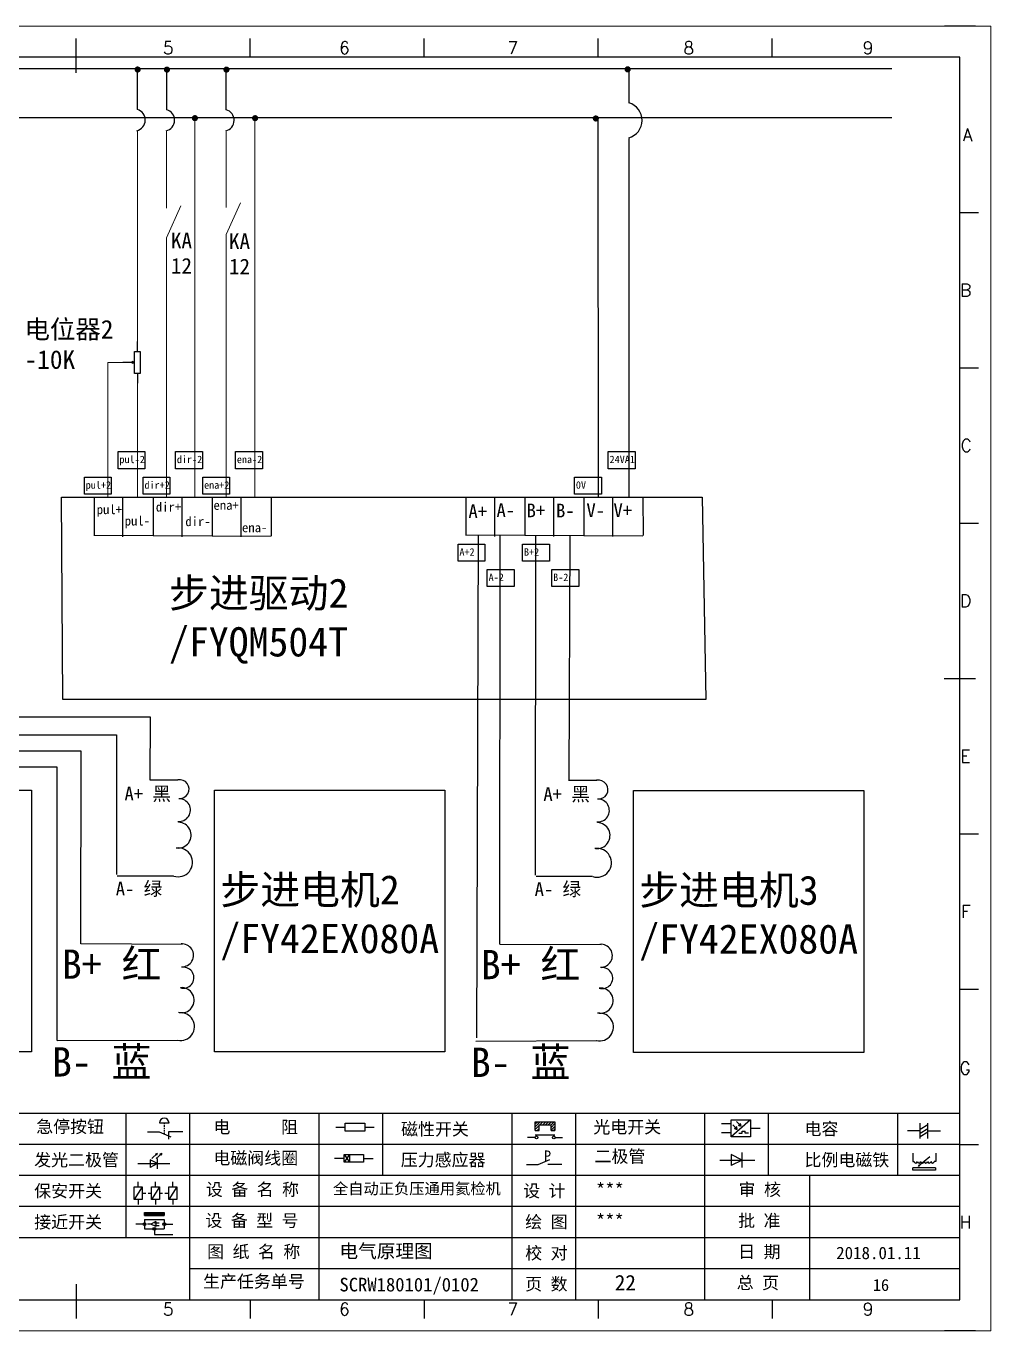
# Model space of a CAD drawing. Header units: millimetres. Extents: x 946 to 4507, y -1073 to 3239.
# Drawn here: x 2445.3 to 2600.6, y -958.5 to -748.5 of the extents above; entities that cross this region are included whole.
import ezdxf
from ezdxf.enums import TextEntityAlignment as Align

# ---------------------------------------------------------------- set-up
doc = ezdxf.new("R2010")
doc.units = ezdxf.units.MM
doc.layers.add('1', color=3, linetype='Continuous', lineweight=20)
doc.layers.add('AE_BOR', color=1, linetype='Continuous')
doc.styles.get("Standard").update_dxf_attribs({"font": ''})
doc.styles.add('WD', font='romans.shx', dxfattribs={"bigfont": 'gbcbig.shx'})
doc.styles.add('样式 2', font='')
doc.styles.add('汉字', font='')
doc.styles.get('Standard').set_extended_font_data('SimSun')
doc.styles.get('样式 2').set_extended_font_data('NSimSun')
doc.styles.get('汉字').set_extended_font_data('新宋体')

# ---------------------------------------------------------------- blocks, each defined once
blk = doc.blocks.new('磁性开关')
at = {"linetype": 'ByBlock'}
h = blk.add_hatch(dxfattribs=at)
h.set_pattern_fill('ANSI31', color=256, scale=0.1, style=0)
h.paths.add_polyline_path([(-1907.69, -775.29), (-1910.88, -775.29), (-1910.88, -776.69), (-1910.25, -776.69), (-1910.25, -775.79), (-1908.31, -775.79), (-1908.31, -776.69), (-1907.69, -776.69)])
for p, q in [((-1910.88, -776.69), (-1910.88, -775.29)), ((-1910.88, -775.29), (-1907.69, -775.29)), ((-1910.88, -776.69), (-1910.25, -776.69)), ((-1910.25, -776.69), (-1910.25, -775.79)), ((-1910.25, -775.79), (-1908.31, -775.79)), ((-1908.31, -776.69), (-1908.31, -775.79)), ((-1908.31, -776.69), (-1907.69, -776.69)), ((-1907.69, -775.29), (-1907.69, -776.69)), ((-1910.91, -777.81), (-1912.09, -777.81)), ((-1910.88, -777.39), (-1907.69, -777.39)), ((-1907.66, -777.81), (-1906.48, -777.81))]:
    blk.add_line(p, q, dxfattribs=at)
for centre in [(-1910.68, -777.81), (-1907.88, -777.81)]:
    blk.add_circle(centre, 0.225, dxfattribs=at)
blk = doc.blocks.new('光电开关')
at = {"linetype": 'ByBlock'}
h = blk.add_hatch(dxfattribs=at)
h.set_pattern_fill('ANSI31', color=256, scale=0.01, style=0)
h.set_pattern_definition([(45, (0.172267, 0), (-0.0224506403, 0.0224506403), [])])
h.paths.add_polyline_path([(-1882.44, -776.34), (-1882.5, -775.91), (-1882.68, -776.07)])
h.paths.add_polyline_path([(-1882.44, -776.34), (-1882.68, -776.07), (-1882.86, -776.23)])
h.paths.add_polyline_path([(-1883.11, -776.45), (-1883.29, -776.61), (-1883.05, -776.88)])
h.paths.add_polyline_path([(-1883.29, -776.61), (-1883.47, -776.77), (-1883.05, -776.88)])
for p, q in [((-1884.01, -775.96), (-1885.56, -775.96)), ((-1880.91, -775.3), (-1884.01, -778.05)), ((-1883.75, -776.09), (-1883.05, -776.88)), ((-1883.11, -776.45), (-1883.47, -776.77)), ((-1883.05, -776.88), (-1883.47, -776.77)), ((-1883.14, -775.55), (-1882.44, -776.34)), ((-1883.05, -776.88), (-1883.11, -776.45)), ((-1882.5, -775.91), (-1882.86, -776.23)), ((-1882.44, -776.34), (-1882.86, -776.23)), ((-1882.44, -776.34), (-1882.5, -775.91)), ((-1879.37, -776.67), (-1880.91, -776.67)), ((-1884.01, -777.39), (-1885.56, -777.39)), ((-1882.78, -777.47), (-1882.23, -777.47)), ((-1882.23, -777.47), (-1882.23, -777.14)), ((-1882.23, -777.14), (-1881.78, -777.14)), ((-1881.78, -777.47), (-1881.78, -777.14)), ((-1881.23, -777.47), (-1881.78, -777.47))]:
    blk.add_line(p, q, dxfattribs=at)
blk.add_lwpolyline([(-1884.01, -775.3), (-1880.91, -775.3), (-1880.91, -778.05), (-1884.01, -778.05)], close=True, dxfattribs=at)
blk = doc.blocks.new('电磁阀线圈')
at = {"linetype": 'ByBlock'}
for p, q in [((-1854.61, -796.54), (-1856.17, -796.54)), ((-1854.61, -795.92), (-1853.75, -797.16)), ((-1853.75, -795.92), (-1854.61, -797.16)), ((-1853.75, -795.92), (-1853.75, -797.16)), ((-1851.53, -796.54), (-1849.97, -796.54))]:
    blk.add_line(p, q, dxfattribs=at)
blk.add_lwpolyline([(-1854.61, -795.92), (-1851.53, -795.92), (-1851.53, -797.16), (-1854.61, -797.16)], close=True, dxfattribs=at)
blk = doc.blocks.new('压力感应器')
at = {"linetype": 'ByBlock'}
for p, q in [((-1815.59, -777.73), (-1813.71, -776.93)), ((-1817.44, -777.73), (-1815.59, -777.73)), ((-1811.78, -777.73), (-1814.05, -777.73))]:
    blk.add_line(p, q, dxfattribs=at)
at = {"linetype": 'ByBlock', "insert": (-1814.65, -775.48), "char_height": 1.68, "width": 1.2242, "attachment_point": 1}
blk.add_mtext('{\\fNSimSun|b0|i0|c134|p49;P}', dxfattribs=at)
blk = doc.blocks.new('二极管')
at = {"linetype": 'ByBlock'}
for p, q in [((-1787.52, -776.77), (-1781.92, -776.77)), ((-1783.97, -776.77), (-1785.69, -775.9)), ((-1785.69, -775.9), (-1785.69, -777.65)), ((-1783.97, -776.77), (-1785.69, -777.65)), ((-1783.97, -777.99), (-1783.97, -775.56))]:
    blk.add_line(p, q, dxfattribs=at)
blk = doc.blocks.new('电容')
at = {"linetype": 'ByBlock'}
for p, q in [((-1756.08, -782.99), (-1756.08, -780.56)), ((-1754.86, -780.79), (-1756.08, -781.55)), ((-1754.86, -782.99), (-1754.86, -780.56)), ((-1756.08, -781.77), (-1758.13, -781.77)), ((-1754.86, -781.44), (-1756.08, -782.2)), ((-1754.86, -781.99), (-1756.08, -782.75)), ((-1754.86, -781.77), (-1752.81, -781.77))]:
    blk.add_line(p, q, dxfattribs=at)
blk = doc.blocks.new('发光二极管')
at = {"linetype": 'ByBlock'}
for p, q in [((-1755.78, -785.92), (-1754.89, -785.14)), ((-1754.89, -785.14), (-1755.2, -785.22)), ((-1755.2, -785.22), (-1755.01, -785.43)), ((-1755.08, -785.92), (-1754.18, -785.14)), ((-1754.89, -785.14), (-1755.01, -785.43)), ((-1754.18, -785.14), (-1754.49, -785.22)), ((-1754.49, -785.22), (-1754.31, -785.43)), ((-1754.18, -785.14), (-1754.31, -785.43)), ((-1758.01, -786.77), (-1752.89, -786.77)), ((-1754.84, -786.77), (-1756.04, -786.16)), ((-1756.04, -786.16), (-1756.04, -787.39)), ((-1754.84, -786.77), (-1756.04, -787.39)), ((-1754.84, -787.63), (-1754.84, -785.92))]:
    blk.add_line(p, q, dxfattribs=at)
blk = doc.blocks.new('比例电磁阀')
at = {"linetype": 'ByBlock'}
for p, q in [((-1757.26, -775.38), (-1757.26, -776.71)), ((-1757.26, -776.71), (-1757.05, -776.71)), ((-1754.5, -775.98), (-1756.35, -777.44)), ((-1753.58, -776.71), (-1753.8, -776.71)), ((-1753.58, -775.38), (-1753.58, -776.71)), ((-1753.6, -777.73), (-1757.25, -777.73)), ((-1757.25, -778.13), (-1757.25, -777.73)), ((-1753.6, -778.13), (-1757.25, -778.13)), ((-1756.35, -777.44), (-1756.25, -777.25)), ((-1756.35, -777.44), (-1756.15, -777.38)), ((-1756.15, -777.38), (-1756.25, -777.25)), ((-1753.6, -777.73), (-1753.6, -778.13))]:
    blk.add_line(p, q, dxfattribs=at)
for centre in [(-1756.78, -776.71), (-1756.24, -776.71), (-1755.7, -776.71), (-1755.15, -776.71), (-1754.61, -776.71), (-1754.07, -776.71)]:
    blk.add_arc(centre, 0.271, 180, 0, dxfattribs=at)
blk = doc.blocks.new('保安开关')
at = {"linetype": 'ByBlock'}
for p, q in [((-1757.33, -790.79), (-1758.6, -792.81)), ((-1757.96, -790.79), (-1757.96, -789.97)), ((-1754.54, -790.79), (-1755.81, -792.81)), ((-1755.17, -790.79), (-1755.17, -789.97)), ((-1751.75, -790.79), (-1753.02, -792.81)), ((-1752.39, -790.79), (-1752.39, -789.97)), ((-1757.96, -792.81), (-1757.96, -793.62)), ((-1757.33, -791.8), (-1756.72, -791.8)), ((-1756.35, -791.8), (-1755.89, -791.8)), ((-1755.17, -792.81), (-1755.17, -793.62)), ((-1754.52, -791.8), (-1754.06, -791.8)), ((-1753.69, -791.8), (-1753.08, -791.8)), ((-1752.39, -792.81), (-1752.39, -793.62))]:
    blk.add_line(p, q, dxfattribs=at)
for points in [[(-1758.6, -790.79), (-1757.33, -790.79), (-1757.33, -792.81), (-1758.6, -792.81)], [(-1755.81, -790.79), (-1754.54, -790.79), (-1754.54, -792.81), (-1755.81, -792.81)], [(-1753.02, -790.79), (-1751.75, -790.79), (-1751.75, -792.81), (-1753.02, -792.81)]]:
    blk.add_lwpolyline(points, close=True, dxfattribs=at)
blk = doc.blocks.new('接近开关')
at = {"linetype": 'ByBlock'}
h = blk.add_hatch(dxfattribs=at)
h.set_pattern_fill('ANSI31', color=256, scale=0.01, style=0)
h.set_pattern_definition([(45, (-89.131516, -30.795668), (-0.0224506403, 0.0224506403), [])])
h.paths.add_polyline_path([(-1513.76, -1123.35), (-1513.76, -1122.85), (-1516.96, -1122.85), (-1516.96, -1123.35)])
for p, q in [((-1516.96, -1123.35), (-1516.96, -1122.85)), ((-1516.96, -1122.85), (-1513.76, -1122.85)), ((-1516.96, -1123.35), (-1513.76, -1123.35)), ((-1513.76, -1122.85), (-1513.76, -1123.35)), ((-1517.18, -1124.71), (-1518.36, -1124.71)), ((-1516.96, -1123.95), (-1513.76, -1123.95)), ((-1516.96, -1123.95), (-1516.96, -1125.47)), ((-1516.96, -1125.47), (-1513.76, -1125.47)), ((-1515.91, -1124.71), (-1516.45, -1124.71)), ((-1515.11, -1124.31), (-1515.91, -1124.71)), ((-1515.11, -1125.11), (-1515.91, -1124.71)), ((-1515.33, -1124.53), (-1515.17, -1124.53)), ((-1515.33, -1124.88), (-1515.17, -1124.88)), ((-1515.25, -1124.45), (-1515.25, -1124.61)), ((-1515.11, -1124.31), (-1515.11, -1125.11)), ((-1515.11, -1124.48), (-1514.58, -1124.48)), ((-1515.11, -1124.94), (-1514.58, -1124.94)), ((-1513.76, -1123.95), (-1513.76, -1125.47)), ((-1513.54, -1124.71), (-1512.36, -1124.71)), ((-1515.36, -1125.69), (-1515.36, -1126.36)), ((-1515.36, -1126.36), (-1512.36, -1126.36))]:
    blk.add_line(p, q, dxfattribs=at)
for centre in [(-1516.96, -1124.71), (-1515.36, -1125.47), (-1513.76, -1124.71)]:
    blk.add_circle(centre, 0.225, dxfattribs=at)
blk = doc.blocks.new('电阻')
at = {"linetype": 'ByBlock'}
for p, q in [((-3.09, 0), (-1.57, 0)), ((1.57, 0), (3.09, 0))]:
    blk.add_line(p, q, dxfattribs=at)
blk.add_lwpolyline([(-1.57, 0.63), (1.57, 0.63), (1.57, -0.63), (-1.57, -0.63)], close=True, dxfattribs=at)
blk = doc.blocks.new('急停按钮')
at = {"linetype": 'ByBlock'}
for p, q in [((-1.86, 0), (0, 0)), ((0, 0), (1.88, -0.81)), ((0.06, 1.45), (1.61, 1.45)), ((0.83, 1.45), (0.83, 1.24)), ((0.83, 1.07), (0.83, 0.85)), ((0.83, 0.68), (0.83, 0.47)), ((0.83, 0.29), (0.83, 0.08)), ((3.81, 0), (1.54, 0)), ((1.54, 0), (1.54, -1.15)), ((0.83, -0.09), (0.83, -0.24))]:
    blk.add_line(p, q, dxfattribs=at)
blk.add_arc((0.83, 1.45), 0.774, 0, 180)
blk = doc.blocks.new('电控横A4')
for p, q in [((292, -5), (5, -5)), ((292, -205), (292, -5)), ((10.03, -205), (289.53, -205)), ((130.8, -205), (190.75, -205)), ((190.75, -205), (259.54, -205))]:
    blk.add_line(p, q)
at = {"linetype": 'ByBlock'}
for p, q in [((292, -175), (5, -175)), ((292, -180), (5, -180)), ((292, -185), (5, -185)), ((292, -190), (5, -190)), ((292, -195), (5, -195)), ((292, -200), (168.03, -200))]:
    blk.add_line(p, q, dxfattribs=at)
at = {"color": 0, "lineweight": -2}
for p, q in [((157.79, -175), (157.79, -195)), ((168.03, -175), (168.03, -204.92)), ((188.84, -175), (188.84, -185)), ((199.08, -175), (199.08, -185)), ((219.89, -175), (219.89, -185)), ((230.12, -175), (230.12, -185)), ((250.93, -175), (250.93, -185)), ((261.17, -175), (261.17, -185)), ((281.98, -175), (281.98, -185)), ((188.84, -185), (188.84, -204.92)), ((219.89, -185), (219.89, -205)), ((230.12, -185), (230.12, -205)), ((250.93, -185), (250.93, -205)), ((267.79, -185), (267.79, -205))]:
    blk.add_line(p, q, dxfattribs=at)
at = {"color": 0, "ltscale": 2}
for p, q in [((292, -205), (292, -183.55)), ((259.54, -205), (289.53, -205)), ((259.54, -205), (292, -205))]:
    blk.add_line(p, q, dxfattribs=at)
at = {"layer": 'AE_BOR', "color": 1, "lineweight": 15}
for p, q in [((0, 0), (297, 0)), ((297, 0), (297, -210)), ((297, -210), (0, -210))]:
    blk.add_line(p, q, dxfattribs=at)
at = {"layer": 'AE_BOR'}
for p, q in [((149.78, -5), (149.78, -2)), ((177.78, -5), (177.78, -2)), ((205.78, -5), (205.78, -2)), ((233.78, -5), (233.78, -2)), ((261.78, -5), (261.78, -2)), ((292, -30), (295, -30)), ((292, -55), (295, -55)), ((292, -80), (295, -80)), ((292, -130), (295, -130)), ((292, -155), (295, -155)), ((292, -180), (295, -180)), ((149.78, -205), (149.78, -208)), ((177.78, -205), (177.78, -208)), ((205.78, -205), (205.78, -208)), ((233.78, -205), (233.78, -208)), ((261.78, -205), (261.78, -208))]:
    blk.add_line(p, q, dxfattribs=at)
at = {"layer": 'AE_BOR', "lineweight": 30}
for p, q in [((294.53, 0), (289.53, 0)), ((294.53, -210), (289.53, -210))]:
    blk.add_line(p, q, dxfattribs=at)
at = {"layer": 'AE_BOR', "color": 2, "lineweight": 30}
for p, q in [((149.78, -7.5), (149.78, -2.5)), ((289.5, -105), (294.5, -105)), ((149.78, -202.5), (149.78, -207.5)), ((149.78, -205), (149.78, -207.5))]:
    blk.add_line(p, q, dxfattribs=at)
for name, p in [('急停按钮', (163.12, -177.98)), ('电阻', (194.66, -177.22))]:
    blk.add_blockref(name, p)
at = {"linetype": 'ByBlock'}
for name, p in [('磁性开关', (2134.53, 598.96)), ('光电开关', (2139.22, 599.27)), ('电容', (2041.69, 603.98)), ('发光二极管', (1917.72, 603.69)), ('电磁阀线圈', (2047.53, 614.3)), ('压力感应器', (2039.72, 594.52)), ('二极管', (2040.91, 594.27)), ('比例电磁阀', (2041.69, 593.98)), ('保安开关', (1917.72, 603.98)), ('接近开关', (1677.72, 931.9))]:
    blk.add_blockref(name, p, dxfattribs=at)
at = {"char_height": 2, "attachment_point": 1, "style": '汉字'}
for s, insert in [('{\\fKaiTi_GB2312|b0|i0|c134|p49;急停按钮}', (143.35, -176.12)), ('{\\fKaiTi_GB2312|b0|i0|c134|p49;电      阻}', (171.86, -176.19)), ('{\\fKaiTi_GB2312|b0|i0|c134|p49;磁性开关}', (202.07, -176.53)), ('{\\fKaiTi_GB2312|b0|i0|c134|p49;光电开关}', (233.02, -176.19)), ('{\\fKaiTi_GB2312|b0|i0|c134|p49;电容}', (267, -176.48)), ('{\\fKaiTi_GB2312|b0|i0|c134|p49;发光二极管}', (143.02, -181.48)), ('{\\fKaiTi_GB2312|b0|i0|c134|p49;电磁阀线圈}', (171.86, -181.19)), ('{\\fKaiTi_GB2312|b0|i0|c134|p49;压力感应器}', (202.02, -181.47)), ('{\\fKaiTi_GB2312|b0|i0|c134|p49;二极管}', (233.2, -180.91)), ('{\\fKaiTi_GB2312|b0|i0|c134|p49;比例电磁铁}', (267, -181.48)), ('{\\fKaiTi_GB2312|b0|i0|c134|p49;保安开关}', (143.02, -186.48)), ('{\\fKaiTi_GB2312|b0|i0|c134|p0;设 备 名 称}', (170.65, -186.24)), ('{\\fKaiTi_GB2312|b0|i0|c134|p0;设 计}', (221.72, -186.46)), ('{\\fKaiTi_GB2312|b0|i0|c134|p0;审 核}', (256.39, -186.25)), ('{\\fKaiTi_GB2312|b0|i0|c134|p0;设 备 型 号}', (170.58, -191.24)), ('{\\fKaiTi_GB2312|b0|i0|c134|p0;批 准}', (256.32, -191.25)), ('{\\fKaiTi_GB2312|b0|i0|c134|p49;接近开关}', (143.02, -191.48)), ('{\\fKaiTi_GB2312|b0|i0|c134|p0;绘 图}', (222.05, -191.46)), ('{\\fKaiTi_GB2312|b0|i0|c134|p0;图 纸 名 称}', (170.86, -196.24)), ('{\\fKaiTi_GB2312|b0|i0|c134|p0;校 对}', (222.05, -196.46)), ('{\\fKaiTi_GB2312|b0|i0|c134|p0;日 期}', (256.32, -196.25)), ('{\\fKaiTi_GB2312|b0|i0|c134|p0;生产任务单号}', (170.2, -201.03)), ('{\\fKaiTi_GB2312|b0|i0|c134|p0;页 数}', (222.05, -201.46)), ('{\\fKaiTi_GB2312|b0|i0|c134|p0;总 页}', (256.09, -201.25))]:
    blk.add_mtext(s, dxfattribs=dict(at, insert=insert))
at = {"attachment_point": 1}
for s, insert, char_height, width in [('{\\fKaiTi_GB2312|b0|i0|c134|p49;全自动正负压通用氦检机}', (191.11, -186.2), 1.8, 33.7597), ('{\\fKaiTi_GB2312|b0|i0|c134|p49;***}', (233.43, -186.2), 2.2, 15.3175), ('{\\fKaiTi_GB2312|b0|i0|c134|p49;***}', (233.43, -191.2), 2.2, 15.3175), ('{\\fKaiTi_GB2312|b0|i0|c134|p49;电气原理图}', (192.15, -196.05), 2.2, 25.88), ('{\\fKaiTi_GB2312|b0|i0|c134|p49;2018.01.11}', (272.1, -196.45), 2, 60.2542), ('{\\fKaiTi_GB2312|b0|i0|c134|p49;SCRW180101/0102}', (192.15, -201.45), 2.2, 25.6869), ('{\\fKaiTi_GB2312|b0|i0|c134|p49;16}', (278, -201.65), 1.92, 11.8459)]:
    blk.add_mtext(s, dxfattribs=dict(at, insert=insert, char_height=char_height, width=width))
at = {"layer": 'AE_BOR', "style": 'WD'}
for s, p in [('5', (164.59, -4.5)), ('6', (192.94, -4.5)), ('7', (220.04, -4.5)), ('8', (248.37, -4.5)), ('9', (277.23, -4.5)), ('5', (164.59, -207.5)), ('6', (192.94, -207.5)), ('7', (220.04, -207.5)), ('8', (248.37, -207.5)), ('9', (277.23, -207.5))]:
    blk.add_text(s, height=2, dxfattribs=at).set_placement(p, align=Align.CENTER)
for s, p in [('A', (294.03, -17.5)), ('B', (293.84, -42.5)), ('C', (293.93, -67.5)), ('D', (293.84, -92.5)), ('E', (293.74, -117.5)), ('F', (293.74, -142.5)), ('F', (293.74, -142.5)), ('G', (293.74, -167.72)), ('H', (293.84, -192.5))]:
    blk.add_text(s, height=2, dxfattribs=at).set_placement(p, align=Align.MIDDLE_RIGHT)

msp = doc.modelspace()

# ---------------------------------------------------------------- hatches: boundary and pattern name
at = {"lineweight": -2}
h = msp.add_hatch(color=0, dxfattribs=at)
edge = h.paths.add_edge_path()
edge.add_arc((2463.288, -755.482), 0.5, 0, 360)
h = msp.add_hatch(color=0, dxfattribs=at)
edge = h.paths.add_edge_path()
edge.add_arc((2468.009, -755.498), 0.5, 0, 360)
h = msp.add_hatch(color=0, dxfattribs=at)
edge = h.paths.add_edge_path()
edge.add_arc((2477.585, -755.498), 0.5, 0, 360)
h = msp.add_hatch(color=0, dxfattribs=at)
edge = h.paths.add_edge_path()
edge.add_arc((2542.156, -755.459), 0.5, 0, 360)
h = msp.add_hatch(color=0, dxfattribs=at)
edge = h.paths.add_edge_path()
edge.add_arc((2472.511, -763.312), 0.5, 0, 360)
h = msp.add_hatch(color=0, dxfattribs=at)
edge = h.paths.add_edge_path()
edge.add_arc((2482.199, -763.312), 0.5, 0, 360)
h = msp.add_hatch(color=0, dxfattribs=at)
edge = h.paths.add_edge_path()
edge.add_arc((2537.035, -763.363), 0.5, 0, 360)

# ---------------------------------------------------------------- linework, layer by layer
at = {"color": 0, "lineweight": -2}
for p, q in [((2317.933, -755.343), (2584.686, -755.343)), ((2463.258, -761.94), (2463.258, -755.431)), ((2467.979, -761.956), (2467.98, -755.448)), ((2477.555, -761.956), (2477.556, -755.448)), ((2542.381, -760.86), (2542.394, -755.571)), ((2317.473, -763.216), (2584.686, -763.216)), ((2537.383, -763.415), (2537.399, -824.216)), ((2542.322, -766.599), (2542.322, -824.406)), ((2456.361, -830.554), (2456.332, -824.324)), ((2460.881, -824.4), (2460.881, -830.698)), ((2465.861, -830.554), (2465.832, -824.324)), ((2470.381, -824.4), (2470.381, -830.698)), ((2475.361, -830.554), (2475.332, -824.324)), ((2479.881, -824.4), (2479.881, -830.698)), ((2484.861, -830.554), (2484.832, -824.324)), ((2516.181, -830.494), (2516.152, -824.264)), ((2520.701, -824.34), (2520.701, -830.638)), ((2525.681, -830.494), (2525.652, -824.264)), ((2530.201, -824.34), (2530.201, -830.638)), ((2535.181, -830.494), (2535.152, -824.264)), ((2539.701, -824.34), (2539.701, -830.638)), ((2544.681, -830.494), (2544.652, -824.264)), ((2456.281, -830.442), (2484.782, -830.578)), ((2516.101, -830.382), (2544.602, -830.518)), ((2518.072, -830.366), (2517.825, -911.351)), ((2521.572, -830.366), (2521.537, -896.279)), ((2527.343, -830.46), (2527.29, -885.122)), ((2532.83, -830.46), (2532.688, -869.85)), ((2465.305, -859.651), (2465.268, -869.78)), ((2459.893, -862.57), (2459.871, -885.052)), ((2454.134, -865.117), (2454.118, -896.209)), ((2465.242, -869.802), (2469.768, -869.796)), ((2532.662, -869.872), (2537.188, -869.866)), ((2460.005, -885.244), (2469.074, -885.253)), ((2527.425, -885.314), (2536.493, -885.322)), ((2454.165, -896.168), (2470.46, -896.237)), ((2521.585, -896.238), (2537.88, -896.307)), ((2450.405, -911.282), (2450.405, -911.282)), ((2450.328, -911.772), (2469.766, -911.693)), ((2517.748, -911.842), (2537.185, -911.763))]:
    msp.add_line(p, q, dxfattribs=at)
at = {"linetype": 'ByBlock'}
for p, q in [((2463.253, -800.86), (2463.253, -799.276)), ((2462.802, -802.625), (2460.891, -802.625)), ((2462.802, -802.625), (2462.461, -802.45)), ((2462.461, -802.799), (2462.461, -802.45)), ((2462.802, -802.625), (2462.461, -802.799)), ((2462.462, -802.796), (2462.462, -802.448)), ((2463.253, -804.384), (2463.253, -805.968))]:
    msp.add_line(p, q, dxfattribs=at)
for p, q in [((2398.779, -859.651), (2465.305, -859.651)), ((2400.464, -862.57), (2459.893, -862.57)), ((2400.455, -865.117), (2454.134, -865.117)), ((2450.328, -867.759), (2400.446, -867.759)), ((2450.328, -911.772), (2450.328, -867.759))]:
    msp.add_line(p, q)
msp.add_lwpolyline([(2462.802, -804.384), (2462.802, -800.86), (2463.703, -800.86), (2463.703, -804.384)], close=True, dxfattribs=at)
at = {"color": 1}
for points in [[(2460.15, -816.958), (2464.472, -816.958), (2464.472, -819.737), (2460.15, -819.737)], [(2469.389, -816.958), (2473.711, -816.958), (2473.711, -819.737), (2469.389, -819.737)], [(2479.045, -816.958), (2483.368, -816.958), (2483.368, -819.737), (2479.045, -819.737)], [(2539.037, -816.958), (2543.359, -816.958), (2543.359, -819.737), (2539.037, -819.737)], [(2454.727, -821.076), (2459.049, -821.076), (2459.049, -823.855), (2454.727, -823.855)], [(2464.174, -821.076), (2468.497, -821.076), (2468.497, -823.855), (2464.174, -823.855)], [(2473.763, -821.076), (2478.085, -821.076), (2478.085, -823.855), (2473.763, -823.855)], [(2533.613, -821.076), (2537.935, -821.076), (2537.935, -823.855), (2533.613, -823.855)], [(2514.869, -831.853), (2519.191, -831.853), (2519.191, -834.632), (2514.869, -834.632)], [(2525.255, -831.853), (2529.577, -831.853), (2529.577, -834.632), (2525.255, -834.632)], [(2519.566, -835.928), (2523.888, -835.928), (2523.888, -838.707), (2519.566, -838.707)], [(2529.952, -835.928), (2534.274, -835.928), (2534.274, -838.707), (2529.952, -838.707)]]:
    msp.add_lwpolyline(points, close=True, dxfattribs=at)
at = {"color": 0, "lineweight": -2}
for points in [[(2451.015, -824.313), (2554.133, -824.313), (2554.755, -856.878), (2451.252, -856.878)], [(2409.158, -871.468), (2446.208, -871.468), (2446.208, -913.601), (2409.158, -913.601)], [(2475.684, -871.468), (2512.734, -871.468), (2512.734, -913.601), (2475.684, -913.601)], [(2543.104, -871.538), (2580.154, -871.538), (2580.154, -913.671), (2543.104, -913.671)]]:
    msp.add_lwpolyline(points, close=True, dxfattribs=at)
for centre, radius, start, end in [((2462.775, -763.622), 1.75, 282.91675, 74.23194), ((2467.496, -763.639), 1.75, 282.91675, 74.23194), ((2477.072, -763.639), 1.75, 282.91675, 74.23194), ((2541.543, -763.666), 2.928, 285.96055, 73.61941), ((2470.043, -871.3), 1.521, 264.66705, 101.1358), ((2537.462, -871.37), 1.521, 264.66705, 101.1358), ((2469.969, -874.674), 1.823, 263.69032, 92.1076), ((2537.388, -874.743), 1.823, 263.69032, 92.1076), ((2469.822, -878.706), 2.08, 262.11066, 88.63224), ((2537.241, -878.776), 2.08, 262.11066, 88.63224), ((2469.817, -883.092), 2.32, 252.26338, 98.4568), ((2537.236, -883.161), 2.32, 252.26338, 98.4568), ((2470.44, -898.048), 1.841, 267.50012, 95.2968), ((2537.859, -898.118), 1.841, 267.50012, 95.2968), ((2470.66, -901.649), 1.685, 251.7324, 97.18133), ((2538.079, -901.719), 1.685, 251.7324, 97.18133), ((2470.381, -905.266), 2.018, 255.25013, 95.84653), ((2537.801, -905.336), 2.018, 255.25013, 95.84653), ((2470.212, -909.523), 2.233, 257.65777, 96.61175), ((2537.632, -909.593), 2.233, 257.65777, 96.61175)]:
    msp.add_arc(centre, radius, start, end, dxfattribs=at)
at = {"layer": '1', "color": 7, "linetype": 'Continuous', "lineweight": 13}
for p, q in [((2472.489, -824.313), (2472.489, -763.285)), ((2482.146, -824.313), (2482.146, -763.285)), ((2463.253, -799.331), (2463.253, -765.363)), ((2467.96, -777.803), (2467.96, -765.39)), ((2477.557, -777.704), (2477.557, -765.39)), ((2477.549, -782.053), (2479.821, -776.94)), ((2467.96, -782.556), (2470.233, -777.443)), ((2467.96, -824.313), (2467.96, -782.556)), ((2477.549, -824.313), (2477.549, -782.049)), ((2463.251, -824.313), (2463.251, -806.016))]:
    msp.add_line(p, q, dxfattribs=at)
msp.add_lwpolyline([(2460.93, -802.622), (2458.513, -802.622), (2458.513, -824.313)], dxfattribs=at)

# ---------------------------------------------------------------- block references
msp.add_blockref('电控横A4', (2303.621, -748.496))

# ---------------------------------------------------------------- texts
msp.add_text('22', height=2.5).set_placement((2540.089, -951.984))
at = {"char_height": 1.2, "width": 2.60403, "attachment_point": 1, "style": '样式 2'}
for s, insert in [('{\\fSimSun|b0|i0|c134|p49;\\C0;pul-2}', (2460.361, -817.636)), ('{\\fSimSun|b0|i0|c134|p49;\\C0;dir-2}', (2469.6, -817.636)), ('{\\fSimSun|b0|i0|c134|p49;\\C0;ena-2}', (2479.256, -817.636)), ('{\\fSimSun|b0|i0|c134|p49;\\C0;24VA1}', (2539.247, -817.636)), ('{\\fSimSun|b0|i0|c134|p49;\\C0;pul+2}', (2454.938, -821.754)), ('{\\fSimSun|b0|i0|c134|p49;\\C0;dir+2}', (2464.385, -821.754)), ('{\\fSimSun|b0|i0|c134|p49;\\C0;ena+2}', (2473.974, -821.754)), ('{\\fSimSun|b0|i0|c134|p49;\\C0;0V}', (2533.824, -821.754)), ('{\\fSimSun|b0|i0|c134|p49;\\C0;A+2}', (2515.079, -832.531)), ('{\\fSimSun|b0|i0|c134|p49;\\C0;B+2}', (2525.466, -832.531)), ('{\\fSimSun|b0|i0|c134|p49;\\C0;A-2}', (2519.776, -836.606)), ('{\\fSimSun|b0|i0|c134|p49;\\C0;B-2}', (2530.163, -836.606))]:
    msp.add_mtext(s, dxfattribs=dict(at, insert=insert))
at = {"color": 0, "lineweight": -2, "attachment_point": 1}
for s, insert, char_height, width in [('dir+', (2466.22, -825.132), 1.5, 4.53305), ('ena+', (2475.495, -824.847), 1.5, 4.53305), ('pul+', (2456.712, -825.544), 1.5, 4.53305), ('pul-', (2461.219, -827.377), 1.5, 4.53305), ('dir-', (2470.968, -827.472), 1.5, 4.53305), ('A+', (2516.531, -825.484), 2.2, 4.53305), ('A-', (2521.05, -825.315), 2.2, 4.53305), ('B+', (2525.891, -825.345), 2.2, 4.53305), ('B-', (2530.631, -825.37), 2.2, 4.53305), ('V-', (2535.521, -825.328), 2.2, 4.53305), ('V+', (2539.874, -825.322), 2.2, 4.53305), ('ena-', (2480.084, -828.452), 1.5, 4.53305), ('步进驱动2\\P/FYQM504T', (2468.338, -837.396), 4.7064, 66.01576), ('{\\fSimSun|b1|i0|c134|p2;A+ 黑}', (2461.172, -870.93), 2.2, 19.08732), ('{\\fSimSun|b1|i0|c134|p2;A+ 黑}', (2528.592, -871), 2.2, 19.08732), ('A- 绿', (2459.77, -886.22), 2.2, 19.08732), ('步进电机2\\P/FY42EX080A', (2476.602, -885.144), 4.70644, 72.96618), ('A- 绿', (2527.189, -886.289), 2.2, 19.08732), ('步进电机3\\P/FY42EX080A', (2544.021, -885.214), 4.70644, 72.96618), ('B+ 红', (2451.098, -897.114), 4.7064, 19.08732), ('B+ 红', (2518.518, -897.184), 4.7064, 19.08732), ('B- 蓝', (2449.5, -912.847), 4.7064, 19.08732), ('B- 蓝', (2516.919, -912.916), 4.7064, 19.08732)]:
    msp.add_mtext(s, dxfattribs=dict(at, insert=insert, char_height=char_height, width=width))
at = {"layer": '1', "color": 7, "linetype": 'Continuous', "lineweight": 13}
for s, height, p in [('KA', 2.5, (2468.643, -784.264)), ('KA', 2.5, (2477.984, -784.375)), ('12', 2.5, (2468.643, -788.319)), ('12', 2.5, (2477.984, -788.431)), ('电位器2', 3, (2445.08, -798.791)), ('-10K', 3, (2445.08, -803.658))]:
    msp.add_text(s, height=height, dxfattribs=at).set_placement(p)

doc.saveas('drawing.dxf')
